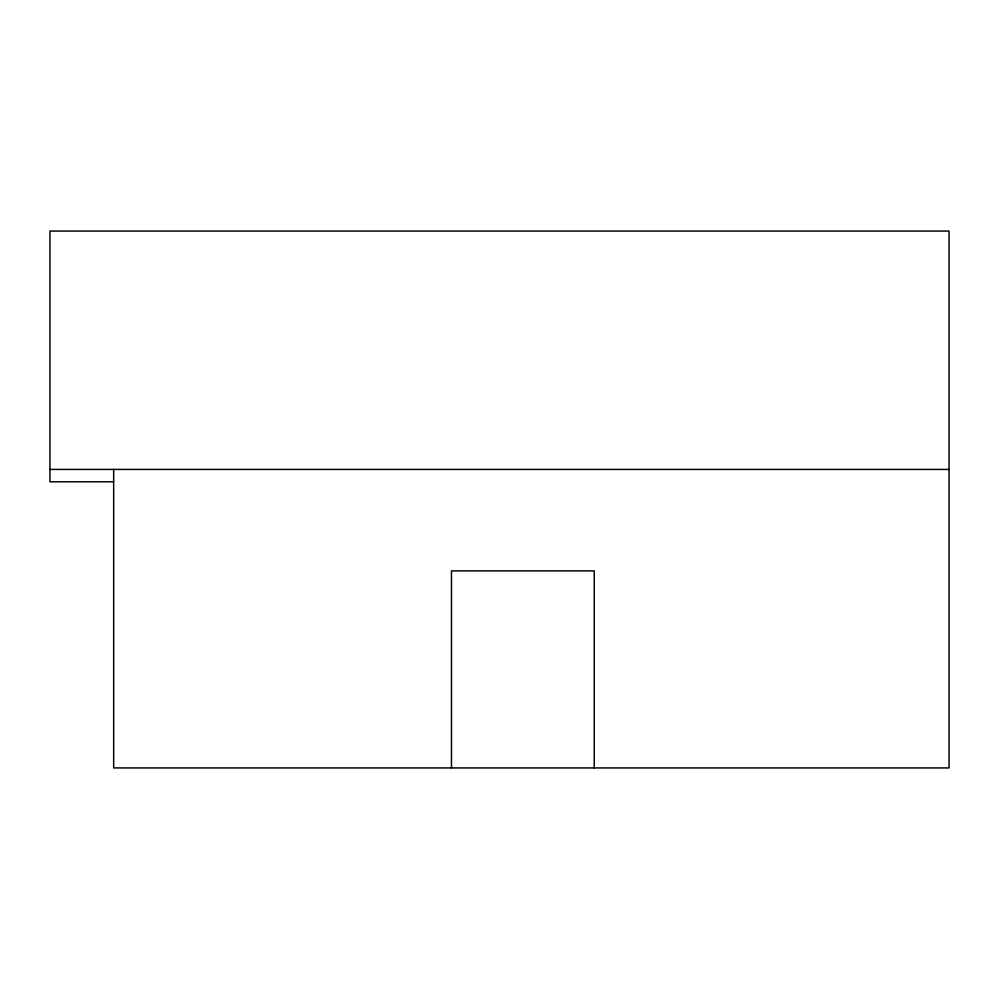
<?xml version="1.0" encoding="UTF-8"?>
<svg xmlns="http://www.w3.org/2000/svg" width="999" height="999" viewBox="0 0 999 999"><rect width="100%" height="100%" fill="white"/><g stroke="black" fill="none" stroke-linecap="round" stroke-linejoin="round"><path stroke-width="1.5" d="M49.95 469.418L949.05 469.418M113.661 481.793L49.95 481.793L49.95 231.069L949.05 231.069L949.05 767.931L113.661 767.931L113.661 469.418M594.243 767.931L594.243 570.891L451.473 570.891L451.473 767.931"/></g></svg>
